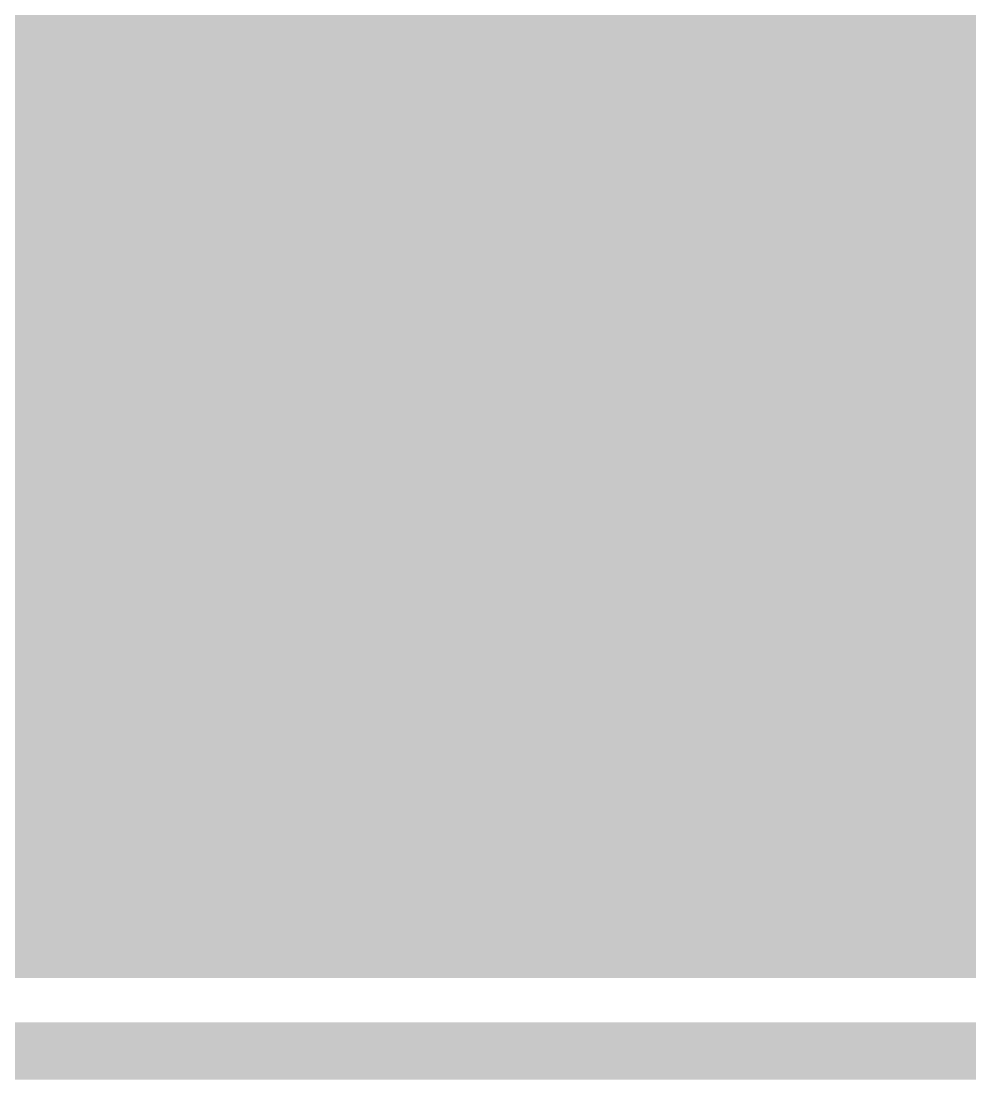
# Model space of a CAD drawing. Extents: x -118 to 4, y -52 to 56.
# Drawn here: x -55.05 to -46.8, y -4.06 to 5.15 of the extents above; entities that cross this region are included whole.
import ezdxf

# ---------------------------------------------------------------- set-up
doc = ezdxf.new("R2010")
doc.units = 0
doc.header["$MEASUREMENT"] = 0
doc.layers.get('0').update_dxf_attribs({"linetype": 'CONTINUOUS'})
for name, color, linetype in [('22-302-0_BOT', 7, 'CONTINUOUS'), ('22-302-0_DRD', 7, 'CONTINUOUS'), ('22-302-0_DRL', 2, 'CONTINUOUS'), ('22-302-0_GND', 1, 'CONTINUOUS'), ('22-302-0_IN1', 3, 'CONTINUOUS'), ('22-302-0_SMB', 5, 'CONTINUOUS'), ('22-302-0_SMT', 10, 'CONTINUOUS'), ('22-302-0_SPB', 14, 'CONTINUOUS'), ('22-302-0_SPT', 9, 'CONTINUOUS'), ('22-302-0_SSB', 12, 'CONTINUOUS'), ('22-302-0_SST', 11, 'CONTINUOUS'), ('22-302-0_TOP', 13, 'CONTINUOUS'), ('THRUHOLE_TAP', 7, 'CONTINUOUS')]:
    doc.layers.add(name, color=color, linetype=linetype)

# ---------------------------------------------------------------- blocks, each defined once
blk = doc.blocks.new('ROUND_50')
at = {"const_width": 0.35052}
blk.add_lwpolyline([(-0.17526, 0, 1), (0.17526, 0, 1)], format="xyb", close=True, dxfattribs=at)
blk = doc.blocks.new('RECTANGLE_60')
blk.add_solid([(0.6985, 0.4445), (0.6985, -0.4445), (-0.6985, 0.4445), (-0.6985, -0.4445)])
blk = doc.blocks.new('ROUND_107')
at = {"const_width": 0.10033}
blk.add_lwpolyline([(-0.050164, 0, 1), (0.050164, 0, 1)], format="xyb", close=True, dxfattribs=at)
blk = doc.blocks.new('ROUND_92')
at = {"const_width": 0.0635}
blk.add_lwpolyline([(-0.03175, 0, 1), (0.03175, 0, 1)], format="xyb", close=True, dxfattribs=at)
blk = doc.blocks.new('ROUND_58')
at = {"const_width": 0.35052}
blk.add_lwpolyline([(-0.17526, 0, 1), (0.17526, 0, 1)], format="xyb", close=True, dxfattribs=at)
blk = doc.blocks.new('RECTANGLE_32')
blk.add_solid([(0.9017, 0.508), (0.9017, -0.508), (-0.9017, 0.508), (-0.9017, -0.508)])
blk = doc.blocks.new('ROUND_98')
at = {"const_width": 0.10033}
blk.add_lwpolyline([(-0.050164, 0, 1), (0.050164, 0, 1)], format="xyb", close=True, dxfattribs=at)

msp = doc.modelspace()

# ---------------------------------------------------------------- linework, layer by layer
at = {"layer": '22-302-0_BOT'}
for points, const_width in [([(-54.4068, 14.8336), (-54.4068, -0.508)], 0.254), ([(-54.1782, 14.8336), (-54.1782, -0.508)], 0.254), ([(-53.9496, 14.8336), (-53.9496, -0.508)], 0.254), ([(-53.721, 14.8336), (-53.721, -0.508)], 0.254), ([(-53.4924, 14.8336), (-53.4924, -0.508)], 0.254), ([(-53.2638, 14.8336), (-53.2638, -0.508)], 0.254), ([(-53.0352, 14.8336), (-53.0352, -0.508)], 0.254), ([(-52.8066, 14.8336), (-52.8066, -0.508)], 0.254), ([(-52.578, 14.8336), (-52.578, -0.508)], 0.254), ([(-52.3494, 14.8336), (-52.3494, -0.508)], 0.254), ([(-52.1208, 14.8336), (-52.1208, -0.508)], 0.254), ([(-51.8922, 14.8336), (-51.8922, -0.508)], 0.254), ([(-51.6636, 14.8336), (-51.6636, -0.508)], 0.254), ([(-51.435, 14.8336), (-51.435, -0.508)], 0.254), ([(-51.2064, 14.8336), (-51.2064, -0.508)], 0.254), ([(-50.9778, 14.8336), (-50.9778, -0.508)], 0.254), ([(-50.7492, 14.8336), (-50.7492, -0.508)], 0.254), ([(-50.5206, 14.8336), (-50.5206, -0.508)], 0.254), ([(-50.292, 14.8336), (-50.292, -0.508)], 0.254), ([(-50.0634, 14.8336), (-50.0634, -0.508)], 0.254), ([(-49.8348, 14.8336), (-49.8348, -0.508)], 0.254), ([(-49.6062, 14.8336), (-49.6062, -0.508)], 0.254), ([(-49.3776, 14.8336), (-49.3776, -0.508)], 0.254), ([(-49.149, 14.8336), (-49.149, -0.508)], 0.254), ([(-48.9204, 14.8336), (-48.9204, -0.508)], 0.254), ([(-48.6918, 14.8336), (-48.6918, -0.508)], 0.254), ([(-48.4632, 14.8336), (-48.4632, 0.4445)], 0.254), ([(-48.2346, 14.8336), (-48.2346, 0.4445)], 0.254), ([(-48.006, 14.8336), (-48.006, 0.4826)], 0.254), ([(-47.7774, 14.8336), (-47.7774, 0.72898)], 0.254), ([(-47.5488, 14.8336), (-47.5488, 0.95758)], 0.254), ([(-47.3202, 14.8336), (-47.3202, 1.18618)], 0.254), ([(-47.0916, 14.8336), (-47.0916, 1.41478)], 0.254), ([(-46.863, 14.8336), (-46.863, 1.64338)], 0.254), ([(-54.6354, 8.13054), (-54.6354, -0.508)], 0.254), ([(-54.864, 7.75462), (-54.864, -0.508)], 0.254), ([(-55.0926, 7.52602), (-55.0926, -0.508)], 0.254), ([(-43.2054, 5.207), (-57.41162, 5.207)], 0.254), ([(-43.2054, 4.9784), (-57.64022, 4.9784)], 0.254), ([(-43.2054, 4.7498), (-57.82564, 4.7498)], 0.254), ([(-43.2054, 4.5212), (-58.03138, 4.5212)], 0.254), ([(-43.2054, 4.2926), (-72.43318, 4.2926)], 0.254), ([(-43.2054, 4.064), (-72.22744, 4.064)], 0.254), ([(-44.86402, 3.8354), (-72.11314, 3.8354)], 0.254), ([(-45.22978, 3.6068), (-72.06742, 3.6068)], 0.254), ([(-45.3517, 3.3782), (-72.06488, 3.3782)], 0.254), ([(-45.38218, 3.1496), (-67.63004, 3.1496)], 0.254), ([(-45.38218, 3.1242), (-47.93488, 0.5715)], 0.254), ([(-44.704, 3.175), (-47.625, 0.254), (-47.625, -0.3302)], 0.2794), ([(-45.58538, 2.921), (-67.32778, 2.921)], 0.254), ([(-45.81398, 2.6924), (-67.14236, 2.6924)], 0.254), ([(-46.04258, 2.4638), (-67.0179, 2.4638)], 0.254), ([(-44.75226, 2.49682), (-46.80458, 0.4445)], 0.254), ([(-46.27118, 2.2352), (-66.94424, 2.2352)], 0.254), ([(-46.49978, 2.0066), (-66.90868, 2.0066)], 0.254), ([(-46.72838, 1.778), (-66.91122, 1.778)], 0.254), ([(-46.95698, 1.5494), (-66.94932, 1.5494)], 0.254), ([(-47.18558, 1.3208), (-67.0306, 1.3208)], 0.254), ([(-47.41418, 1.0922), (-67.1576, 1.0922)], 0.254), ([(-47.64278, 0.8636), (-67.35572, 0.8636)], 0.254), ([(-78.867, 0.2032), (-78.74, 0.0762), (-78.74, -2.54), (-47.9552, -2.54), (-47.625, -2.2098)], 1.27), ([(-47.87138, 0.635), (-67.6783, 0.635)], 0.254), ([(-48.6537, 0.4445), (-48.6537, -0.508)], 0.254), ([(-48.02632, 0.4445), (-48.6537, 0.4445)], 0.254), ([(-46.5963, 0.4445), (-46.80458, 0.4445)], 0.254), ([(-48.6537, 0.4064), (-70.78726, 0.4064)], 0.254), ([(-48.6537, 0.1778), (-70.85584, 0.1778)], 0.254), ([(-48.6537, -0.0508), (-70.993, -0.0508)], 0.254), ([(-48.6537, -0.2794), (-71.25716, -0.2794)], 0.254), ([(-48.6537, -0.508), (-77.1652, -0.508)], 0.254), ([(-47.625, -2.2098), (-47.5488, -2.286), (-47.498, -2.286), (-47.4218, -2.2098), (-45.085, -2.2098)], 1.27)]:
    msp.add_lwpolyline(points, dxfattribs=dict(at, const_width=const_width))
at = {"layer": '22-302-0_BOT', "const_width": 0.254}
msp.add_lwpolyline([(-47.93996, 0.56896, 0.0857614), (-48.02739, 0.44501)], format="xyb", dxfattribs=at)
msp.add_lwpolyline([(-47.93996, 0.56896, 0.0857614), (-48.02739, 0.44501)], format="xyb", dxfattribs=at)
at = {"layer": '22-302-0_DRD'}
for points, const_width in [([(-53.594, 0.381), (-54.864, -0.889)], 0.254), ([(-53.594, -0.889), (-54.864, 0.381)], 0.254), ([(-53.594, 0.381), (-54.864, -0.889)], 0.254), ([(-53.594, -0.889), (-54.864, 0.381)], 0.254), ([(-115.4811, -3.81), (1.81102, -3.81)], 0.50038)]:
    msp.add_lwpolyline(points, dxfattribs=dict(at, const_width=const_width))
at = {"layer": '22-302-0_DRL', "const_width": 0.50038}
msp.add_lwpolyline([(-115.4811, -3.81), (1.81102, -3.81)], dxfattribs=at)
at = {"layer": '22-302-0_GND', "const_width": 0.50038}
msp.add_lwpolyline([(-115.4811, -3.81), (1.81102, -3.81)], dxfattribs=at)
at = {"layer": '22-302-0_IN1', "const_width": 0.254}
for points in [[(1.524, 55.372), (2.921, 53.975), (2.921, 4.064), (-3.81, 4.064), (-3.81, -3.048), (-89.154, -3.048)], [(-50.1904, 55.372), (-50.1904, -3.048)], [(-49.9618, 55.372), (-49.9618, -3.048)], [(-50.419, 47.12716), (-50.419, -3.048)], [(-50.6476, 46.8249), (-50.6476, -3.048)], [(-50.8762, 46.71314), (-50.8762, -3.048)], [(-47.6758, 44.41444), (-47.6758, -3.048)], [(-53.848, 39.50208), (-53.848, 0.30988)], [(-53.3908, 39.48176), (-53.3908, -3.048)], [(-53.6194, 39.45128), (-53.6194, 0.04572)], [(-51.1048, 38.26002), (-51.1048, -3.048)], [(-51.3334, 38.02888), (-51.3334, -3.048)], [(-47.9044, 35.71494), (-47.9044, -3.048)], [(-48.133, 35.56508), (-48.133, -3.048)], [(-48.3616, 35.51428), (-48.3616, -3.048)], [(-49.7332, 34.70402), (-49.7332, -3.048)], [(-48.5902, 34.66338), (-48.5902, -3.048)], [(-49.5046, 34.47288), (-49.5046, -3.048)], [(-48.8188, 34.45764), (-48.8188, -3.048)], [(-49.276, 34.38398), (-49.276, -3.048)], [(-49.0474, 34.3789), (-49.0474, -3.048)], [(-54.0766, 30.24124), (-54.0766, 0.40894)], [(-54.3052, 29.87802), (-54.3052, 0.42164)], [(-54.5338, 29.75356), (-54.5338, 0.35306)], [(-53.1622, 16.89608), (-53.1622, -3.048)], [(-52.9336, 16.75892), (-52.9336, -3.048)], [(-54.7624, 12.34694), (-54.7624, 0.16764)], [(-54.991, 12.19708), (-54.991, -3.048)], [(-52.705, 7.75716), (-52.705, -3.048)], [(-51.562, 7.54888), (-51.562, -3.048)], [(-52.4764, 7.4549), (-52.4764, -3.048)], [(-47.4472, 7.49808), (-47.4472, -3.048)], [(-52.2478, 7.34314), (-52.2478, -3.048)], [(-51.7906, 7.38124), (-51.7906, -3.048)], [(-47.2186, 7.36092), (-47.2186, -3.048)], [(-46.7614, 7.36092), (-46.7614, -3.048)], [(-52.0192, 7.32282), (-52.0192, -3.048)], [(-46.99, 7.32028), (-46.99, -3.048)], [(-35.18408, 5.1816), (-57.7469, 5.1816)], [(-40.7543, 4.953), (-57.75198, 4.953)], [(-41.05656, 4.7244), (-57.84088, 4.7244)], [(-41.16832, 4.4958), (-58.07202, 4.4958)], [(-41.19118, 4.2672), (-85.3948, 4.2672)], [(-41.13276, 4.0386), (-85.3948, 4.0386)], [(-44.9453, 3.81), (-85.3948, 3.81)], [(-45.24756, 3.5814), (-85.3948, 3.5814)], [(-45.35932, 3.3528), (-85.3948, 3.3528)], [(-45.38218, 3.1242), (-67.58686, 3.1242)], [(-45.32376, 2.8956), (-67.30238, 2.8956)], [(-45.15612, 2.667), (-67.12458, 2.667)], [(-40.93972, 2.4384), (-67.00774, 2.4384)], [(-37.04336, 2.2098), (-66.93662, 2.2098)], [(-36.83508, 1.9812), (-66.90614, 1.9812)], [(-33.62452, 1.7526), (-66.91376, 1.7526)], [(-33.77692, 1.524), (-66.95694, 1.524)], [(-44.10202, 1.2954), (-67.04076, 1.2954)], [(-44.46778, 1.0668), (-67.17538, 1.0668)], [(-44.5897, 0.8382), (-67.38366, 0.8382)], [(-44.62018, 0.6096), (-67.7291, 0.6096)], [(-54.4703, 0.381), (-57.41416, 0.381)], [(-44.57192, 0.381), (-53.98516, 0.381)], [(-54.77256, 0.1524), (-57.1119, 0.1524)], [(-44.41952, 0.1524), (-53.6829, 0.1524)], [(-54.88432, -0.0762), (-57.00014, -0.0762)], [(-3.81, -0.0762), (-53.57114, -0.0762)], [(-54.90718, -0.3048), (-56.97982, -0.3048)], [(-3.81, -0.3048), (-53.55082, -0.3048)], [(-54.84876, -0.5334), (-57.03824, -0.5334)], [(-53.6194, -0.55372), (-53.6194, -3.048)], [(-3.81, -0.5334), (-53.60924, -0.5334)], [(-54.7624, -0.67564), (-54.7624, -3.048)], [(-54.68112, -0.762), (-57.20588, -0.762)], [(-3.81, -0.762), (-53.77688, -0.762)], [(-54.5338, -0.86106), (-54.5338, -3.048)], [(-53.848, -0.81788), (-53.848, -3.048)], [(-54.3052, -0.92964), (-54.3052, -3.048)], [(-54.0766, -0.91694), (-54.0766, -3.048)], [(-3.81, -0.9906), (-98.425, -0.9906)], [(-3.81, -1.2192), (-98.425, -1.2192)], [(-3.81, -1.4478), (-98.425, -1.4478)], [(-3.81, -1.6764), (-98.425, -1.6764)], [(-3.81, -1.905), (-98.425, -1.905)], [(-3.81, -2.1336), (-98.425, -2.1336)], [(-3.81, -2.3622), (-98.425, -2.3622)], [(-3.81, -2.5908), (-98.425, -2.5908)], [(-3.81, -2.8194), (-98.425, -2.8194)]]:
    msp.add_lwpolyline(points, dxfattribs=at)
for points in [[(-54.229, 0.42672, 0.4142136), (-54.90972, -0.254)], [(-53.54828, -0.254, 0.4142136), (-54.229, 0.42672)], [(-54.90972, -0.254, 0.4142136), (-54.229, -0.93472)], [(-54.229, -0.93472, 0.4142136), (-53.54828, -0.254)]]:
    msp.add_lwpolyline(points, format="xyb", dxfattribs=at)
at = {"layer": '22-302-0_SSB', "const_width": 0.1524}
for points in [[(-47.26432, 2.75844), (-47.26432, 2.40284), (-47.60214, 2.28346), (-47.9425, 2.28346), (-48.28032, 2.40284), (-48.28032, 2.75844)], [(-47.26432, 2.69748), (-48.28032, 2.69748)], [(-47.26432, 1.44526), (-47.26432, 1.92024), (-47.9425, 1.44526), (-48.11014, 1.44526), (-48.28032, 1.50368), (-48.28032, 1.85928), (-48.11014, 1.92024)], [(-47.26432, 0.84328), (-48.28032, 0.84328), (-48.11014, 0.96266)], [(-47.26432, 0.72644), (-47.26432, 0.96266)], [(-48.641, 0.254), (-48.641, 0.381), (-46.99, 0.381), (-46.609, 0), (-46.609, -2.921), (-48.641, -2.921), (-48.641, 0.254)]]:
    msp.add_lwpolyline(points, dxfattribs=at)
at = {"layer": '22-302-0_SST'}
for points, const_width in [([(-53.213, 5.08), (-50.546, 5.08), (-50.546, 10.16), (-53.594, 10.16), (-53.594, 5.08), (-53.213, 5.08)], 0.1524), ([(-48.133, 5.08), (-45.466, 5.08), (-45.466, 10.16), (-48.514, 10.16), (-48.514, 5.08), (-48.133, 5.08)], 0.1524), ([(-53.848, 1.778), (-56.642, 1.778), (-56.642, 7.112), (-53.848, 7.112), (-53.848, 1.778)], 0.1524), ([(-51.74234, 4.20624), (-51.57216, 4.26466), (-51.57216, 4.62026), (-51.74234, 4.68122), (-52.08016, 4.68122), (-52.25034, 4.56184), (-52.25034, 4.20624), (-52.58816, 4.20624), (-52.58816, 4.68122)], 0.1524), ([(-46.36516, 4.20624), (-46.53534, 4.08686), (-46.70298, 4.02844), (-47.04334, 4.02844), (-47.21098, 4.08686), (-47.38116, 4.20624), (-47.38116, 4.32562), (-47.21098, 4.44246), (-47.04334, 4.50342), (-46.70298, 4.50342), (-46.53534, 4.44246), (-46.36516, 4.32562), (-46.36516, 4.20624)], 0.1524), ([(-51.74234, 3.84302), (-51.57216, 3.78206), (-51.57216, 3.42646), (-51.74234, 3.36804), (-52.41798, 3.36804), (-52.58816, 3.42646), (-52.58816, 3.78206), (-52.41798, 3.84302)], 0.1524), ([(-46.53534, 3.19024), (-46.36516, 3.24866), (-46.36516, 3.60426), (-46.53534, 3.66522), (-46.87316, 3.66522), (-47.04334, 3.54584), (-47.04334, 3.19024), (-47.38116, 3.19024), (-47.38116, 3.66522)], 0.1524), ([(-46.53534, 2.82702), (-46.36516, 2.76606), (-46.36516, 2.41046), (-46.53534, 2.35204), (-47.21098, 2.35204), (-47.38116, 2.41046), (-47.38116, 2.76606), (-47.21098, 2.82702)], 0.1524), ([(-52.5907, 2.04724), (-52.42306, 2.16662), (-52.42306, 2.40284), (-52.5907, 2.52222), (-52.76088, 2.52222), (-53.0987, 2.286), (-53.43906, 2.52222), (-53.43906, 2.04724)], 0.1524), ([(-52.93106, 1.20904), (-52.93106, 1.56464), (-53.0987, 1.68402), (-53.26888, 1.68402), (-53.43906, 1.56464), (-53.43906, 1.20904), (-52.42306, 1.20904)], 0.1524), ([(-52.93106, 1.50622), (-52.42306, 1.68402)], 0.1524), ([(-55.245, -3.048), (-56.515, -3.048), (-56.769, -2.794), (-56.769, 0.508), (-54.991, 0.508), (-54.991, -2.794), (-55.245, -3.048)], 0.1524), ([(-53.61686, -0.31242), (-53.61686, -0.55118)], 0.1524), ([(-53.61686, -0.4318), (-54.63286, -0.4318), (-54.46268, -0.55118)], 0.1524), ([(-53.61686, -1.03378), (-53.61686, -1.4478), (-54.63286, -1.4478)], 0.1524), ([(-54.991, -1.524), (-56.769, -1.524)], 0.1524), ([(-51.10734, -2.26568), (-50.66284, -2.26568), (-50.51298, -2.05232), (-50.51298, -1.8415), (-50.66284, -1.63068), (-51.10734, -1.63068), (-51.10734, -2.90068)], 0.2032), ([(-49.4411, -2.90068), (-49.4411, -2.26568), (-49.66208, -1.63068), (-49.81194, -1.63068), (-50.03292, -2.26568), (-50.03292, -2.90068)], 0.2032), ([(-48.96104, -2.90068), (-48.51654, -2.90068), (-48.36668, -2.4765), (-48.36668, -2.05232), (-48.51654, -1.63068), (-48.96104, -1.63068)], 0.2032), ([(-48.88738, -2.90068), (-48.88738, -1.63068)], 0.2032), ([(-47.88662, -2.90068), (-47.44212, -2.90068), (-47.2948, -2.4765), (-47.2948, -2.05232), (-47.44212, -1.63068), (-47.88662, -1.63068)], 0.2032), ([(-47.81296, -2.90068), (-47.81296, -1.63068)], 0.2032), ([(-46.29658, -2.90068), (-46.81474, -2.90068), (-46.81474, -1.63068)], 0.2032), ([(-53.61686, -2.286), (-53.61686, -1.9304), (-53.95468, -1.81102), (-54.29504, -1.81102), (-54.63286, -1.9304), (-54.63286, -2.286)], 0.1524), ([(-53.61686, -2.22758), (-54.63286, -2.22758)], 0.1524), ([(-49.4411, -2.4765), (-50.03292, -2.4765)], 0.2032)]:
    msp.add_lwpolyline(points, dxfattribs=dict(at, const_width=const_width))
at = {"layer": '22-302-0_TOP'}
for points, const_width in [([(-48.7934, 19.431), (-48.7934, -2.667)], 0.254), ([(-50.165, 16.2433), (-50.165, -2.667)], 0.254), ([(-49.9364, 16.2433), (-49.9364, -2.667)], 0.254), ([(-49.7078, 16.2433), (-49.7078, -2.667)], 0.254), ([(-49.4792, 16.2433), (-49.4792, -2.667)], 0.254), ([(-49.2506, 16.2433), (-49.2506, -2.667)], 0.254), ([(-49.022, 16.2433), (-49.022, -2.667)], 0.254), ([(-50.26152, 7.1247), (-50.26152, 4.8133)], 0.254), ([(-48.79848, 7.1247), (-48.79848, 4.8133)], 0.254), ([(-46.99, 5.969), (-46.99, 4.572), (-45.593, 3.175), (-44.704, 3.175), (-41.9862, 3.175), (-41.91, 3.0988)], 0.3048), ([(-48.79848, 5.1054), (-50.26152, 5.1054)], 0.254), ([(-53.87848, 4.9784), (-55.245, 4.9784)], 0.254), ([(-54.9656, 4.9784), (-54.9656, 3.7846)], 0.254), ([(-54.737, 4.9784), (-54.737, 3.7846)], 0.254), ([(-54.5084, 4.9784), (-54.5084, 3.7846)], 0.254), ([(-54.2798, 4.9784), (-54.2798, 3.7846)], 0.254), ([(-54.0512, 4.9784), (-54.0512, 3.7846)], 0.254), ([(-53.87848, 4.9784), (-53.87848, 4.8133)], 0.254), ([(-53.87848, 4.8768), (-57.58688, 4.8768)], 0.254), ([(-48.79848, 4.8768), (-50.26152, 4.8768)], 0.254), ([(-50.26152, 4.8133), (-53.87848, 4.8133)], 0.254), ([(-53.8226, 4.8133), (-53.8226, -2.667)], 0.254), ([(-53.594, 4.8133), (-53.594, -2.667)], 0.254), ([(-53.3654, 4.8133), (-53.3654, -2.667)], 0.254), ([(-53.1368, 4.8133), (-53.1368, -2.667)], 0.254), ([(-52.9082, 4.8133), (-52.9082, -2.667)], 0.254), ([(-52.6796, 4.8133), (-52.6796, -2.667)], 0.254), ([(-52.451, 4.8133), (-52.451, -2.667)], 0.254), ([(-52.2224, 4.8133), (-52.2224, -2.667)], 0.254), ([(-51.9938, 4.8133), (-51.9938, -2.667)], 0.254), ([(-51.7652, 4.8133), (-51.7652, -2.667)], 0.254), ([(-51.5366, 4.8133), (-51.5366, -2.667)], 0.254), ([(-51.308, 4.8133), (-51.308, -2.667)], 0.254), ([(-51.0794, 4.8133), (-51.0794, -2.667)], 0.254), ([(-50.8508, 4.8133), (-50.8508, -2.667)], 0.254), ([(-50.6222, 4.8133), (-50.6222, -2.667)], 0.254), ([(-50.3936, 4.8133), (-50.3936, -2.667)], 0.254), ([(-47.6504, 4.8133), (-48.79848, 4.8133)], 0.254), ([(-48.5648, 4.8133), (-48.5648, -2.667)], 0.254), ([(-48.3362, 4.8133), (-48.3362, -2.667)], 0.254), ([(-48.1076, 4.8133), (-48.1076, -2.667)], 0.254), ([(-47.879, 4.8133), (-47.879, -2.667)], 0.254), ([(-47.6504, 4.8133), (-47.6504, 4.572)], 0.254), ([(-47.6504, 4.6482), (-57.67832, 4.6482)], 0.254), ([(-47.6504, 4.572), (-47.6504, -2.667)], 0.254), ([(-47.63262, 4.4196), (-57.87136, 4.4196)], 0.254), ([(-47.52848, 4.191), (-58.1406, 4.191)], 0.254), ([(-47.45736, 4.10464), (-46.06544, 2.71272)], 0.254), ([(-47.4218, 4.06908), (-47.4218, -2.667)], 0.254), ([(-47.31512, 3.9624), (-58.0644, 3.9624)], 0.254), ([(-47.1932, 3.84048), (-47.1932, -2.667)], 0.254), ([(-53.8353, 3.7846), (-56.6547, 3.7846)], 0.254), ([(-53.8353, 3.7846), (-53.8353, 1.7526)], 0.254), ([(-47.08652, 3.7338), (-53.8353, 3.7338)], 0.254), ([(-46.9646, 3.61188), (-46.9646, -2.667)], 0.254), ([(-46.85792, 3.5052), (-53.8353, 3.5052)], 0.254), ([(-46.736, 3.38328), (-46.736, -2.667)], 0.254), ([(-46.62932, 3.2766), (-53.8353, 3.2766)], 0.254), ([(-46.40072, 3.048), (-53.8353, 3.048)], 0.254), ([(-46.17212, 2.8194), (-53.8353, 2.8194)], 0.254), ([(-45.90034, 2.5908), (-53.8353, 2.5908)], 0.254), ([(-44.97832, 2.3622), (-53.8353, 2.3622)], 0.254), ([(-42.6085, 2.1336), (-53.8353, 2.1336)], 0.254), ([(-42.6085, 1.905), (-53.8353, 1.905)], 0.254), ([(-53.8353, 1.7526), (-54.64556, 1.7526)], 0.254), ([(-54.5084, 1.7526), (-54.5084, -2.667)], 0.254), ([(-54.2798, 1.7526), (-54.2798, -2.667)], 0.254), ([(-54.0512, 1.7526), (-54.0512, -2.667)], 0.254), ([(-42.6085, 1.6764), (-54.68874, 1.6764)], 0.254), ([(-54.77764, 1.56464), (-55.2196, 1.12268)], 0.254), ([(-54.737, 1.61036), (-54.737, 0.76708)], 0.254), ([(-44.21632, 1.4478), (-54.89448, 1.4478)], 0.254), ([(-54.9656, 1.37668), (-54.9656, 0.76708)], 0.254), ([(-44.56938, 1.2192), (-55.12308, 1.2192)], 0.254), ([(-44.72178, 0.9906), (-55.2196, 0.9906)], 0.254), ([(-54.73446, 0.76708), (-55.2196, 0.76708)], 0.254), ([(-44.79036, 0.762), (-55.2196, 0.762)], 0.254), ([(-54.73446, 0.76708), (-54.73446, -1.26492)], 0.254), ([(-44.7929, 0.5334), (-54.73446, 0.5334)], 0.254), ([(-45.55744, 0.3048), (-54.73446, 0.3048)], 0.254), ([(-45.55744, 0.0762), (-54.73446, 0.0762)], 0.254), ([(-45.55744, -0.1524), (-54.73446, -0.1524)], 0.254), ([(-54.229, -0.254), (-54.229, -0.635), (-55.88, -2.286)], 0.2032), ([(-54.229, -0.254), (-54.229, -0.635), (-55.88, -2.286)], 0.2032), ([(-45.55744, -0.381), (-54.73446, -0.381)], 0.254), ([(-45.55744, -0.6096), (-54.73446, -0.6096)], 0.254), ([(-45.55744, -0.8382), (-54.73446, -0.8382)], 0.254), ([(-45.55744, -1.0668), (-54.73446, -1.0668)], 0.254), ([(-54.73446, -1.26492), (-54.73446, -1.27508)], 0.254), ([(-54.73446, -1.26492), (-54.73446, -2.667)], 0.254), ([(-45.55744, -1.2954), (-54.73446, -1.2954)], 0.254), ([(-45.55744, -1.524), (-54.73446, -1.524)], 0.254), ([(-45.55744, -1.7526), (-54.73446, -1.7526)], 0.254), ([(-41.17086, -1.9812), (-54.73446, -1.9812)], 0.254), ([(-40.88384, -2.2098), (-54.73446, -2.2098)], 0.254), ([(-54.73446, -2.286), (-55.88, -2.286)], 0.254), ([(-1.76022, -2.4384), (-54.73446, -2.4384)], 0.254), ([(-1.38938, -2.667), (-54.73446, -2.667)], 0.254)]:
    msp.add_lwpolyline(points, dxfattribs=dict(at, const_width=const_width))
at = {"layer": '22-302-0_TOP', "const_width": 0.254}
for points in [[(-47.6504, 4.572, 0.1989129), (-47.45697, 4.10503)], [(-54.77764, 1.56464, 0.0875311), (-54.64593, 1.75277)], [(-54.77764, 1.56464, 0.0875311), (-54.64593, 1.75277)]]:
    msp.add_lwpolyline(points, format="xyb", dxfattribs=at)

# ---------------------------------------------------------------- block references
at = {"layer": '22-302-0_BOT'}
for name, p in [('ROUND_50', (-54.229, -0.254)), ('RECTANGLE_60', (-47.625, -0.3302)), ('RECTANGLE_60', (-47.625, -2.2098))]:
    msp.add_blockref(name, p, dxfattribs=at)
at = {"layer": '22-302-0_DRL'}
msp.add_blockref('ROUND_107', (-54.229, -0.254), dxfattribs=at)
at = {"layer": '22-302-0_GND'}
msp.add_blockref('ROUND_92', (-54.229, -0.254), dxfattribs=at)
at = {"layer": '22-302-0_IN1'}
msp.add_blockref('ROUND_58', (-54.229, -0.254), dxfattribs=at)
at = {"layer": '22-302-0_SMB'}
for p in [(-47.625, -0.3302), (-47.625, -2.2098)]:
    msp.add_blockref('RECTANGLE_60', p, dxfattribs=at)
at = {"layer": '22-302-0_SMT'}
msp.add_blockref('RECTANGLE_32', (-55.245, 2.7686), dxfattribs=at)
at = {"layer": '22-302-0_SPB'}
for p in [(-47.625, -0.3302), (-47.625, -2.2098)]:
    msp.add_blockref('RECTANGLE_60', p, dxfattribs=at)
at = {"layer": '22-302-0_SPT'}
msp.add_blockref('RECTANGLE_32', (-55.245, 2.7686), dxfattribs=at)
at = {"layer": '22-302-0_TOP'}
for name, p in [('RECTANGLE_32', (-55.245, 2.7686)), ('ROUND_50', (-54.229, -0.254))]:
    msp.add_blockref(name, p, dxfattribs=at)
at = {"layer": 'THRUHOLE_TAP'}
msp.add_blockref('ROUND_98', (-54.229, -0.254), dxfattribs=at)

doc.saveas('drawing.dxf')
